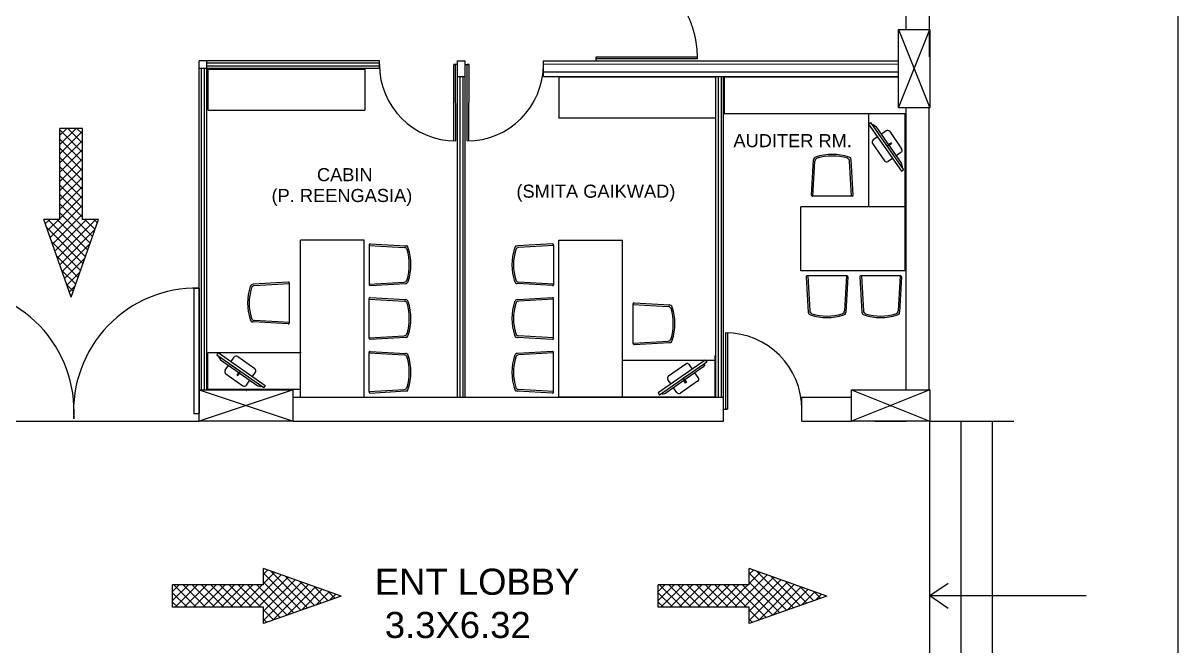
# Model space of a CAD drawing. Extents: x 681461 to 804584, y -183990 to -115925.
# Drawn here: x 692164 to 703228, y -145111 to -139151 of the extents above; entities that cross this region are included whole.
import ezdxf
from ezdxf.enums import TextEntityAlignment as Align

# ---------------------------------------------------------------- set-up
doc = ezdxf.new("R2010")
doc.units = 0
doc.header["$LTSCALE"] = 900
doc.linetypes.add('ACAD_ISO02W100', pattern=[15, 12, -3])
doc.layers.get('0').update_dxf_attribs({"color": 1, "linetype": 'CONTINUOUS'})
for name, color, linetype in [('2', 7, 'CONTINUOUS'), ('COLUMN', 43, 'CONTINUOUS'), ('DOOR', 163, 'CONTINUOUS'), ('ELE', 50, 'CONTINUOUS'), ('TEXT', 2, 'CONTINUOUS'), ('WALL', 1, 'CONTINUOUS')]:
    doc.layers.add(name, color=color, linetype=linetype)
doc.styles.add('ROMANS', font='arial.ttf')

# ---------------------------------------------------------------- blocks, each defined once
blk = doc.blocks.new('*X70')
at = {"layer": 'DOOR', "color": 3, "linetype": 'CONTINUOUS'}
for p, q in [((699121, -144426), (699161, -144385)), ((698981, -144742), (699292, -144432)), ((699070, -144742), (699357, -144455)), ((699121, -144514), (699227, -144409)), ((699121, -144414), (699478, -144771)), ((699121, -144779), (699423, -144478)), ((699192, -144396), (699544, -144748)), ((699329, -144445), (699609, -144725)), ((699465, -144493), (699674, -144702)), ((698250, -144590), (698313, -144526)), ((698250, -144678), (698402, -144526)), ((698250, -144603), (698389, -144742)), ((698261, -144526), (698477, -144742)), ((698274, -144742), (698490, -144526)), ((698350, -144526), (698566, -144742)), ((698362, -144742), (698578, -144526)), ((698438, -144526), (698654, -144742)), ((698451, -144742), (698667, -144526)), ((698526, -144526), (698742, -144742)), ((698539, -144742), (698755, -144526)), ((698615, -144526), (698831, -144742)), ((698628, -144742), (698844, -144526)), ((698703, -144526), (698919, -144742)), ((698716, -144742), (698932, -144526)), ((698792, -144526), (699008, -144742)), ((698804, -144742), (699020, -144526)), ((698880, -144526), (699096, -144742)), ((698893, -144742), (699109, -144526)), ((698968, -144526), (699282, -144840)), ((699057, -144526), (699348, -144817)), ((699121, -144868), (699488, -144501)), ((699121, -144502), (699413, -144794)), ((699212, -144865), (699553, -144524)), ((699348, -144817), (699618, -144547)), ((699485, -144769), (699684, -144570)), ((699602, -144541), (699740, -144679)), ((699622, -144721), (699749, -144593)), ((699738, -144589), (699805, -144656)), ((698250, -144692), (698300, -144742)), ((699758, -144672), (699814, -144616)), ((699121, -144767), (699217, -144863)), ((699121, -144856), (699152, -144886))]:
    blk.add_line(p, q, dxfattribs=at)
blk = doc.blocks.new('*X71')
at = {"layer": 'DOOR', "color": 3, "linetype": 'CONTINUOUS'}
for p, q in [((694467, -144426), (694507, -144385)), ((694327, -144742), (694638, -144432)), ((694416, -144742), (694703, -144455)), ((694467, -144514), (694573, -144409)), ((694467, -144414), (694824, -144771)), ((694467, -144779), (694769, -144478)), ((694538, -144396), (694890, -144748)), ((694675, -144445), (694955, -144725)), ((694811, -144493), (695020, -144702)), ((693596, -144590), (693659, -144526)), ((693596, -144678), (693748, -144526)), ((693596, -144603), (693735, -144742)), ((693607, -144526), (693823, -144742)), ((693620, -144742), (693836, -144526)), ((693696, -144526), (693912, -144742)), ((693708, -144742), (693924, -144526)), ((693784, -144526), (694000, -144742)), ((693797, -144742), (694013, -144526)), ((693872, -144526), (694088, -144742)), ((693885, -144742), (694101, -144526)), ((693961, -144526), (694177, -144742)), ((693974, -144742), (694190, -144526)), ((694049, -144526), (694265, -144742)), ((694062, -144742), (694278, -144526)), ((694138, -144526), (694354, -144742)), ((694150, -144742), (694366, -144526)), ((694226, -144526), (694442, -144742)), ((694239, -144742), (694455, -144526)), ((694314, -144526), (694628, -144840)), ((694403, -144526), (694694, -144817)), ((694467, -144868), (694834, -144501)), ((694467, -144502), (694759, -144794)), ((694558, -144865), (694899, -144524)), ((694694, -144817), (694964, -144547)), ((694831, -144769), (695030, -144570)), ((694948, -144541), (695086, -144679)), ((694968, -144721), (695095, -144593)), ((695084, -144589), (695151, -144656)), ((693596, -144692), (693646, -144742)), ((695104, -144672), (695160, -144616)), ((694467, -144767), (694563, -144863)), ((694467, -144856), (694498, -144886))]:
    blk.add_line(p, q, dxfattribs=at)
blk = doc.blocks.new('*X77')
at = {"layer": 'DOOR', "color": 3, "linetype": 'CONTINUOUS'}
for p, q in [((692516, -140224), (692583, -140158)), ((692516, -140312), (692671, -140158)), ((692732, -140388), (692516, -140172)), ((692732, -140300), (692591, -140158)), ((692732, -140211), (692679, -140158)), ((692516, -140401), (692732, -140185)), ((692732, -140476), (692516, -140260)), ((692516, -140489), (692732, -140273)), ((692732, -140565), (692516, -140349)), ((692516, -140578), (692732, -140362)), ((692732, -140653), (692516, -140437)), ((692516, -140666), (692732, -140450)), ((692732, -140742), (692516, -140526)), ((692516, -140754), (692732, -140538)), ((692732, -140830), (692516, -140614)), ((692516, -140843), (692732, -140627)), ((692732, -140918), (692516, -140702)), ((692516, -140931), (692732, -140715)), ((692732, -141007), (692516, -140791)), ((692516, -141020), (692732, -140804)), ((692423, -141202), (692732, -140892)), ((692830, -141192), (692516, -140879)), ((692376, -141071), (692419, -141029)), ((692399, -141137), (692507, -141029)), ((692761, -141388), (692401, -141029)), ((692446, -141267), (692732, -140980)), ((692469, -141333), (692772, -141029)), ((692784, -141323), (692490, -141029)), ((692492, -141398), (692861, -141029)), ((692807, -141258), (692516, -140967)), ((692853, -141127), (692755, -141029)), ((692876, -141062), (692843, -141029)), ((692738, -141454), (692388, -141104)), ((692515, -141463), (692854, -141124)), ((692715, -141519), (692436, -141241)), ((692538, -141529), (692806, -141261)), ((692691, -141584), (692484, -141377)), ((692561, -141594), (692757, -141397)), ((692668, -141650), (692533, -141514)), ((692584, -141659), (692709, -141534)), ((692645, -141715), (692581, -141651)), ((692607, -141724), (692661, -141670))]:
    blk.add_line(p, q, dxfattribs=at)

msp = doc.modelspace()

# ---------------------------------------------------------------- linework, layer by layer
at = {"color": 1, "linetype": 'CONTINUOUS'}
for p, q in [((698797.737, -139665.631), (698797.737, -140061.774)), ((698879.289, -139665.671), (700545.669, -139665.671)), ((698879.289, -139665.671), (698879.289, -140015.455)), ((698879.289, -140015.455), (700620.044, -140015.455)), ((700266.364, -140910.455), (700266.364, -140018.457)), ((700616.147, -140018.457), (700266.364, -140018.457)), ((700616.147, -141520.455), (700616.147, -140018.457)), ((699716.771, -140797.341), (699735.94, -140460.367)), ((699731.194, -140807.909), (699750.329, -140471.53)), ((700101.146, -140807.909), (700082.011, -140471.53)), ((700115.569, -140797.341), (700096.4, -140460.367)), ((700105.585, -140807.909), (699726.755, -140807.909)), ((700616.364, -140910.455), (699616.147, -140910.455)), ((699616.147, -141520.455), (699616.147, -140910.455)), ((694820.739, -142727.216), (694820.739, -141227.375)), ((695430.739, -141227.375), (694820.739, -141227.375)), ((695430.739, -142727), (695430.739, -141227.375)), ((695479.294, -141273.616), (695479.294, -141652.446)), ((695479.294, -141278.056), (695815.673, -141297.191)), ((695489.862, -141263.632), (695826.836, -141282.801)), ((697236.617, -141264.509), (696899.643, -141283.678)), ((697247.185, -141278.933), (696910.806, -141298.068)), ((697247.185, -141274.493), (697247.185, -141653.323)), ((697295.739, -142727.877), (697295.739, -141228.252)), ((697295.739, -141228.252), (697905.739, -141228.252)), ((697905.739, -142728.093), (697905.739, -141228.252)), ((700616.147, -141520.455), (699616.147, -141520.455)), ((699667.044, -141579.577), (699686.213, -141916.551)), ((700055.858, -141569.009), (699677.028, -141569.009)), ((699681.467, -141569.009), (699700.602, -141905.388)), ((700051.419, -141569.009), (700032.284, -141905.388)), ((700065.842, -141579.577), (700046.673, -141916.551)), ((700181.309, -141579.577), (700200.477, -141916.551)), ((700570.122, -141569.009), (700191.292, -141569.009)), ((700195.732, -141569.009), (700214.867, -141905.388)), ((700565.683, -141569.009), (700546.548, -141905.388)), ((700580.106, -141579.577), (700560.937, -141916.551)), ((694704.493, -141630.94), (694367.519, -141650.109)), ((694715.061, -141645.363), (694378.683, -141664.498)), ((694715.061, -142019.754), (694715.061, -141640.924)), ((695479.294, -141648.007), (695815.673, -141628.872)), ((695489.862, -141662.43), (695826.836, -141643.261)), ((697236.617, -141663.307), (696899.643, -141644.138)), ((697247.185, -141648.884), (696910.806, -141629.749)), ((695479.294, -142166.711), (695479.294, -141787.881)), ((695479.294, -141792.32), (695815.673, -141811.455)), ((695489.862, -141777.897), (695826.836, -141797.066)), ((697236.617, -141778.774), (696899.643, -141797.943)), ((697247.185, -141793.197), (696910.806, -141812.332)), ((697247.185, -142167.588), (697247.185, -141788.758)), ((698008.285, -142217.275), (698008.285, -141838.445)), ((698018.853, -141828.461), (698355.827, -141847.63)), ((698008.285, -141842.884), (698344.664, -141862.019)), ((694704.493, -142029.738), (694367.519, -142010.569)), ((694715.061, -142015.315), (694378.683, -141996.18)), ((695479.294, -142162.271), (695815.673, -142143.136)), ((695489.862, -142176.695), (695826.836, -142157.526)), ((697236.617, -142177.572), (696899.643, -142158.403)), ((697247.185, -142163.148), (696910.806, -142144.013)), ((698008.285, -142212.876), (698344.664, -142193.741)), ((698018.853, -142227.299), (698355.827, -142208.13)), ((694826.739, -142307.216), (693934.742, -142307.216)), ((693934.742, -142657), (693934.742, -142307.216)), ((695479.294, -142680.975), (695479.294, -142302.145)), ((695479.294, -142306.584), (695815.673, -142325.719)), ((695489.862, -142292.161), (695826.836, -142311.33)), ((697236.617, -142293.038), (696899.643, -142312.207)), ((697247.185, -142307.461), (696910.806, -142326.596)), ((697247.185, -142681.852), (697247.185, -142303.022)), ((697905.739, -142378.093), (698797.737, -142378.093)), ((694820.739, -142657), (693934.742, -142657)), ((695479.294, -142676.536), (695815.673, -142657.401)), ((695489.862, -142690.959), (695826.836, -142671.79)), ((697236.617, -142691.836), (696899.643, -142672.667)), ((697247.185, -142677.413), (696910.806, -142658.278)), ((697295.739, -142727.877), (698797.737, -142727.877))]:
    msp.add_line(p, q, dxfattribs=at)
for centre, radius, start, end in [((699765.892, -140462.071), 30, 108.267756, 176.7442165), ((699780.281, -140473.234), 30, 107.0136264, 176.7442165), ((699916.17, -140917.33), 509.421, 71.732244, 108.267756), ((699916.17, -140917.33), 494.421, 72.9863736, 107.0136264), ((700052.059, -140473.234), 30, 3.2557835, 72.9863736), ((700066.448, -140462.071), 30, 3.2557835, 71.732244), ((700085.655, -140447.547), 10, 3.2557835, 70.161989), ((699726.755, -140797.909), 10, 176.7442165, 270), ((700105.585, -140797.909), 10, 270, 3.2557835), ((695489.294, -141273.616), 10, 86.7442165, 180), ((695825.132, -141312.753), 30, 18.267756, 86.7442165), ((695839.657, -141293.547), 10, 19.838011, 86.7442165), ((696901.346, -141313.63), 30, 93.2557835, 161.732244), ((696886.822, -141294.424), 10, 93.2557835, 160.161989), ((697237.185, -141274.493), 10, 0, 93.2557835), ((695813.969, -141327.142), 30, 17.0136264, 86.7442165), ((695369.873, -141463.031), 494.421, 342.9863736, 17.0136264), ((695369.873, -141463.031), 509.421, 341.732244, 18.267756), ((697356.606, -141463.908), 509.421, 161.732244, 198.267756), ((697356.606, -141463.908), 494.421, 162.9863736, 197.0136264), ((696912.51, -141328.019), 30, 93.2557835, 162.9863736), ((695813.969, -141598.92), 30, 273.2557835, 342.9863736), ((696912.51, -141599.797), 30, 197.0136264, 266.7442165), ((699677.028, -141579.009), 10, 90, 183.2557835), ((700055.858, -141579.009), 10, 356.7442165, 90), ((700191.292, -141579.009), 10, 90, 183.2557835), ((700570.122, -141579.009), 10, 356.7442165, 90), ((694824.482, -141830.339), 509.421, 161.732244, 198.267756), ((694824.482, -141830.339), 494.421, 162.9863736, 197.0136264), ((694369.223, -141680.06), 30, 93.2557835, 161.732244), ((694380.386, -141694.45), 30, 93.2557835, 162.9863736), ((694705.061, -141640.924), 10, 0, 93.2557835), ((695489.294, -141652.446), 10, 180, 273.2557835), ((695825.132, -141613.31), 30, 273.2557835, 341.732244), ((696901.346, -141614.187), 30, 198.267756, 266.7442165), ((697237.185, -141653.323), 10, 266.7442165, 0), ((695489.294, -141787.881), 10, 86.7442165, 180), ((695813.969, -141841.407), 30, 17.0136264, 86.7442165), ((695825.132, -141827.017), 30, 18.267756, 86.7442165), ((695369.873, -141977.296), 494.421, 342.9863736, 17.0136264), ((695369.873, -141977.296), 509.421, 341.732244, 18.267756), ((697356.606, -141978.173), 509.421, 161.732244, 198.267756), ((697356.606, -141978.173), 494.421, 162.9863736, 197.0136264), ((696901.346, -141827.894), 30, 93.2557835, 161.732244), ((696912.51, -141842.284), 30, 93.2557835, 162.9863736), ((697237.185, -141788.758), 10, 0, 93.2557835), ((698018.285, -141838.445), 10, 86.7442165, 180), ((698342.96, -141892.011), 30, 17.0136264, 86.7442165), ((698354.123, -141877.582), 30, 18.267756, 86.7442165), ((697898.864, -142027.9), 494.421, 342.9863736, 17.0136264), ((697898.864, -142027.9), 509.421, 341.732244, 18.267756), ((699716.165, -141914.848), 30, 183.2557835, 251.732244), ((699730.554, -141903.684), 30, 183.2557835, 252.9863736), ((699866.443, -141459.589), 509.421, 251.732244, 288.267756), ((699866.443, -141459.589), 494.421, 252.9863736, 287.0136264), ((700002.332, -141903.684), 30, 287.0136264, 356.7442165), ((700016.721, -141914.848), 30, 288.267756, 356.7442165), ((700035.927, -141929.372), 10, 289.838011, 356.7442165), ((700230.429, -141914.848), 30, 183.2557835, 251.732244), ((700244.818, -141903.684), 30, 183.2557835, 252.9863736), ((700380.707, -141459.589), 509.421, 251.732244, 288.267756), ((700380.707, -141459.589), 494.421, 252.9863736, 287.0136264), ((700516.597, -141903.684), 30, 287.0136264, 356.7442165), ((700530.986, -141914.848), 30, 288.267756, 356.7442165), ((700550.192, -141929.372), 10, 289.838011, 356.7442165), ((694369.223, -141980.617), 30, 198.267756, 266.7442165), ((694354.699, -141999.823), 10, 199.838011, 266.7442165), ((694380.386, -141966.228), 30, 197.0136264, 266.7442165), ((694705.061, -142019.754), 10, 266.7442165, 0), ((695489.294, -142166.711), 10, 180, 273.2557835), ((695813.969, -142113.185), 30, 273.2557835, 342.9863736), ((695825.132, -142127.574), 30, 273.2557835, 341.732244), ((695839.657, -142146.78), 10, 273.2557835, 340.161989), ((696901.346, -142128.451), 30, 198.267756, 266.7442165), ((696886.822, -142147.657), 10, 199.838011, 266.7442165), ((696912.51, -142114.062), 30, 197.0136264, 266.7442165), ((697237.185, -142167.588), 10, 266.7442165, 0), ((698342.96, -142163.789), 30, 273.2557835, 342.9863736), ((698018.285, -142217.315), 10, 180, 273.2557835), ((698354.123, -142178.178), 30, 273.2557835, 341.732244), ((698368.647, -142197.384), 10, 273.2557835, 340.161989), ((695489.294, -142302.145), 10, 86.7442165, 180), ((695813.969, -142355.671), 30, 17.0136264, 86.7442165), ((695825.132, -142341.282), 30, 18.267756, 86.7442165), ((695369.873, -142491.56), 494.421, 342.9863736, 17.0136264), ((695369.873, -142491.56), 509.421, 341.732244, 18.267756), ((697356.606, -142492.437), 509.421, 161.732244, 198.267756), ((697356.606, -142492.437), 494.421, 162.9863736, 197.0136264), ((696901.346, -142342.159), 30, 93.2557835, 161.732244), ((696912.51, -142356.548), 30, 93.2557835, 162.9863736), ((697237.185, -142303.022), 10, 0, 93.2557835), ((695489.294, -142680.975), 10, 180, 273.2557835), ((695813.969, -142627.449), 30, 273.2557835, 342.9863736), ((695825.132, -142641.838), 30, 273.2557835, 341.732244), ((695839.657, -142661.045), 10, 273.2557835, 340.161989), ((696901.346, -142642.715), 30, 198.267756, 266.7442165), ((696886.822, -142661.922), 10, 199.838011, 266.7442165), ((696912.51, -142628.326), 30, 197.0136264, 266.7442165), ((697237.185, -142681.852), 10, 266.7442165, 0)]:
    msp.add_arc(centre, radius, start, end, dxfattribs=at)
at = {"layer": '2', "color": 30, "linetype": 'CONTINUOUS'}
for p, q in [((700263.999, -140117.104), (700284.333, -140102.935)), ((700263.999, -140117.104), (700578.448, -140568.349)), ((700284.333, -140102.935), (700598.782, -140554.179)), ((700308.633, -140121.542), (700301.004, -140126.858)), ((700308.633, -140121.542), (700332.934, -140140.149)), ((700332.934, -140140.149), (700580.699, -140495.699)), ((700349.758, -140240.171), (700308.558, -140268.881)), ((700370.092, -140226.002), (700441.557, -140328.557)), ((700431.625, -140183.122), (700385.351, -140215.368)), ((700466.429, -140189.34), (700580.774, -140353.429)), ((700302.34, -140303.685), (700416.686, -140467.774)), ((700441.557, -140328.557), (700485.14, -140298.187)), ((700574.556, -140388.233), (700528.282, -140420.479)), ((700492.689, -140445.282), (700451.49, -140473.992)), ((700589.741, -140524.939), (700580.699, -140495.699)), ((700578.448, -140568.349), (700598.782, -140554.179)), ((700589.741, -140524.939), (700582.111, -140530.256)), ((694033.389, -142304.852), (694019.22, -142325.185)), ((694019.22, -142325.185), (694470.464, -142639.635)), ((694033.389, -142304.852), (694484.634, -142619.301)), ((694037.827, -142349.486), (694043.143, -142341.856)), ((694037.827, -142349.486), (694056.433, -142373.787)), ((694056.433, -142373.787), (694411.984, -142621.552)), ((694156.456, -142390.611), (694185.166, -142349.411)), ((694219.97, -142343.193), (694384.059, -142457.538)), ((698699.09, -142375.729), (698247.845, -142690.178)), ((698699.09, -142375.729), (698713.259, -142396.062)), ((694099.407, -142472.478), (694131.653, -142426.204)), ((694142.286, -142410.944), (694244.842, -142482.41)), ((694244.842, -142482.41), (694214.472, -142525.992)), ((694361.567, -142533.542), (694390.277, -142492.343)), ((698713.259, -142396.062), (698262.015, -142710.512)), ((698676.046, -142444.664), (698320.495, -142692.429)), ((698512.509, -142414.07), (698348.42, -142528.415)), ((698590.192, -142481.821), (698487.637, -142553.287)), ((698576.023, -142461.488), (698547.313, -142420.288)), ((698633.072, -142543.355), (698600.826, -142497.081)), ((698694.652, -142420.363), (698676.046, -142444.664)), ((698694.652, -142420.363), (698689.336, -142412.733)), ((694105.625, -142507.282), (694269.714, -142621.627)), ((694304.518, -142615.409), (694336.764, -142569.135)), ((698370.912, -142604.419), (698342.202, -142563.219)), ((698626.854, -142578.159), (698462.765, -142692.504)), ((698487.637, -142553.287), (698518.007, -142596.869)), ((694441.224, -142630.593), (694411.984, -142621.552)), ((694441.224, -142630.593), (694446.541, -142622.964)), ((694484.634, -142619.301), (694470.464, -142639.635)), ((698247.845, -142690.178), (698262.015, -142710.512)), ((698291.255, -142701.47), (698285.938, -142693.841)), ((698291.255, -142701.47), (698320.495, -142692.429)), ((698427.961, -142686.286), (698395.715, -142640.012))]:
    msp.add_line(p, q, dxfattribs=at)
for points in [[(700478.27, -140296.807), (700483.996, -140305.024), (700459.65, -140321.99), (700453.924, -140313.773)], [(694213.092, -142519.123), (694221.309, -142524.849), (694238.275, -142500.503), (694230.058, -142494.777)], [(698519.387, -142590), (698511.17, -142595.726), (698494.204, -142571.38), (698502.421, -142565.654)]]:
    msp.add_lwpolyline(points, close=True, dxfattribs=at)
for centre, start, end in [((700445.918, -140203.633), 34.8706824, 124.8706824), ((700322.851, -140289.392), 124.8706824, 214.8706824), ((700560.263, -140367.722), 304.8706824, 34.8706824), ((700437.197, -140453.481), 214.8706824, 304.8706824), ((694205.677, -142363.704), 55.1293176, 145.1293176), ((694119.918, -142486.771), 145.1293176, 235.1293176), ((694369.766, -142478.049), 325.1293176, 55.1293176), ((698526.802, -142434.581), 34.8706824, 124.8706824), ((694284.007, -142601.116), 235.1293176, 325.1293176), ((698362.713, -142548.926), 124.8706824, 214.8706824), ((698612.561, -142557.648), 304.8706824, 34.8706824), ((698448.472, -142671.993), 214.8706824, 304.8706824)]:
    msp.add_arc(centre, 25, start, end, dxfattribs=at)
at = {"layer": 'COLUMN'}
for p, q in [((700550.114, -139961.149), (700850.114, -139211.149)), ((700550.114, -139211.149), (700850.114, -139961.149)), ((700550.114, -139961.149), (700550.114, -139211.149)), ((700550.114, -139211.149), (700850.114, -139211.149)), ((700850.114, -139211.149), (700850.114, -139961.149)), ((700850.114, -139961.149), (700550.114, -139961.149)), ((693850.114, -142961.774), (693850.114, -142661.774)), ((693850.114, -142661.774), (694750.114, -142661.774)), ((694750.114, -142661.774), (693850.114, -142961.774)), ((693850.114, -142661.774), (694750.114, -142961.774)), ((694304.239, -142666.562), (694307.989, -142666.562)), ((694750.114, -142961.774), (694750.114, -142661.774)), ((700100.114, -142961.774), (700100.114, -142661.774)), ((700100.114, -142661.774), (700850.114, -142661.774)), ((700850.114, -142661.774), (700100.114, -142961.774)), ((700100.114, -142661.774), (700850.114, -142961.774)), ((700850.114, -142661.774), (700850.114, -142961.774)), ((693849.489, -142812.399), (693850.114, -142812.399)), ((693850.114, -142961.774), (693850.114, -142811.774)), ((700473.552, -142812.399), (700476.677, -142812.399)), ((694750.114, -142961.774), (693850.114, -142961.774)), ((700850.114, -142961.774), (700100.114, -142961.774)), ((700325.114, -142961.774), (700625.114, -142961.774))]:
    msp.add_line(p, q, dxfattribs=at)
at = {"layer": 'DOOR', "color": 222, "linetype": 'BYBLOCK'}
for p, q in [((693850.739, -142661.774), (693850.739, -139511.774)), ((695577.102, -139511.774), (693850.739, -139511.774)), ((693925.739, -139586.774), (693925.739, -139511.774)), ((695577.102, -139586.774), (695577.102, -139511.774)), ((696325.739, -139661.774), (696325.739, -139511.774)), ((696325.739, -139511.774), (696400.739, -139511.774)), ((696400.739, -139661.774), (696400.739, -139511.774)), ((697149.377, -139661.774), (697149.377, -139511.774)), ((693925.739, -139586.774), (693850.739, -139586.774)), ((693873.239, -142661.774), (693873.239, -139586.774)), ((693903.239, -142661.774), (693903.239, -139586.774)), ((695577.102, -139534.274), (693925.739, -139534.274)), ((695577.102, -139564.274), (693925.739, -139564.274)), ((693928.742, -139590.671), (693925.739, -139586.774)), ((693925.739, -142661.774), (693925.739, -139586.774)), ((695577.102, -139586.774), (693925.739, -139586.774)), ((693937.087, -139985), (693937.087, -139590)), ((696325.739, -139546.817), (696290.787, -139546.855)), ((696400.739, -139546.817), (696435.692, -139546.855)), ((696325.739, -142731.734), (696325.739, -139661.774)), ((696348.239, -139661.774), (696348.239, -142731.734)), ((696378.239, -139661.774), (696378.239, -142731.734)), ((696400.739, -142731.734), (696400.739, -139661.774)), ((698800.739, -142731.774), (698800.739, -139661.774)), ((698823.239, -139661.774), (698823.239, -142731.734)), ((698853.239, -139661.774), (698853.239, -142731.734)), ((698875.739, -142731.774), (698875.739, -139661.774)), ((700616.147, -140018.457), (700620.044, -140015.455)), ((698875.739, -142846.814), (698910.692, -142846.814))]:
    msp.add_line(p, q, dxfattribs=at)
at = {"layer": 'DOOR', "color": 7}
for p, q in [((700624.489, -142661.149), (700624.489, -139961.149)), ((700846.36, -142661.149), (700846.36, -139961.149)), ((700849.489, -142474.524), (700849.489, -142474.274)), ((694750.114, -142731.774), (697261.878, -142731.774)), ((697261.878, -142731.774), (698875.739, -142731.774)), ((698875.739, -142961.774), (698875.739, -142731.774)), ((699624.378, -142731.774), (700100.114, -142731.774)), ((694750.114, -142961.774), (697263.239, -142961.774)), ((697263.239, -142961.774), (698875.739, -142961.774)), ((699624.378, -142961.774), (700100.114, -142961.774))]:
    msp.add_line(p, q, dxfattribs=at)
at = {"layer": 'DOOR', "color": 3, "linetype": 'BYBLOCK'}
for p, q in [((692516.49, -141029), (692516.49, -140158)), ((692732.49, -140158), (692516.49, -140158)), ((692732.49, -141029), (692732.49, -140158)), ((692624.49, -141774), (692361.49, -141029)), ((692516.49, -141029), (692361.49, -141029)), ((692624.49, -141774), (692887.49, -141029)), ((692887.49, -141029), (692732.49, -141029)), ((695212, -144634.274), (694467, -144371.274)), ((694467, -144526.274), (694467, -144371.274)), ((699866, -144634.274), (699121, -144371.274)), ((699121, -144526.274), (699121, -144371.274)), ((694467, -144526.274), (693596, -144526.274)), ((693596, -144742.274), (693596, -144526.274)), ((699121, -144526.274), (698250, -144526.274)), ((698250, -144742.274), (698250, -144526.274)), ((695212, -144634.274), (694467, -144897.274)), ((699866, -144634.274), (699121, -144897.274)), ((694467, -144742.274), (693596, -144742.274)), ((694467, -144897.274), (694467, -144742.274)), ((699121, -144742.274), (698250, -144742.274)), ((699121, -144897.274), (699121, -144742.274))]:
    msp.add_line(p, q, dxfattribs=at)
at = {"layer": 'DOOR', "color": 4, "linetype": 'BYBLOCK'}
msp.add_line((700850.114, -142961.774), (701655.572, -142961.774), dxfattribs=at)
at = {"layer": 'DOOR', "color": 222, "linetype": 'BYBLOCK'}
msp.add_lwpolyline([(681460.991, -120785.896), (703227.991, -120785.896), (703227.991, -183989.95), (681460.991, -183989.95)], close=True, dxfattribs=at)
at = {"layer": 'ELE'}
for p, q in [((698624.759, -139476.176), (697651.245, -139476.176)), ((698624.806, -139491.545), (697653.281, -139491.545)), ((693799.489, -141686.774), (693849.489, -141686.774)), ((693799.489, -142886.774), (693849.489, -142886.774)), ((700850.114, -146306.774), (700850.114, -142961.774)), ((701150.114, -146306.774), (701150.114, -142961.774)), ((701450.114, -146306.774), (701450.114, -142961.774)), ((700850.114, -144630.524), (701025.661, -144511.173)), ((700850.114, -144630.524), (702350.114, -144630.524)), ((700850.114, -144630.524), (701025.661, -144749.875))]:
    msp.add_line(p, q, dxfattribs=at)
at = {"layer": 'ELE', "color": 5}
for p, q in [((697651.245, -139476.176), (697651.245, -139511.774)), ((698624.759, -139476.176), (697651.245, -139476.176)), ((697651.245, -139476.176), (697651.245, -139511.774)), ((698624.806, -139491.545), (697653.281, -139491.545)), ((696290.256, -139546.856), (696308.263, -139546.836)), ((696291.051, -140277.796), (696290.256, -139546.856)), ((696309.058, -140277.998), (696308.263, -139546.836)), ((696417.421, -140277.998), (696418.216, -139546.836)), ((696436.222, -139546.856), (696418.216, -139546.836)), ((696435.428, -140277.796), (696436.222, -139546.856)), ((700550.114, -139545.714), (697149.377, -139544.449)), ((700550.114, -139620.714), (697149.377, -139619.449)), ((698893.216, -142115.652), (698893.216, -142846.814)), ((698911.222, -142115.873), (698911.222, -142846.814)), ((698911.222, -142846.814), (698893.216, -142846.814))]:
    msp.add_line(p, q, dxfattribs=at)
at = {"layer": 'ELE', "linetype": 'ACAD_ISO02W100'}
msp.add_arc((697674.489, -139486.774), 950.329, 359.7123551, 88.4925642, dxfattribs=at)
at = {"layer": 'ELE', "color": 5}
for centre, start, end in [((696308.263, -139546.836), 180.0622485, 270.0622485), ((696418.216, -139546.836), 269.9377515, 359.9377515), ((698893.216, -142846.814), 0, 90)]:
    msp.add_arc(centre, 731.162, start, end, dxfattribs=at)
at = {"layer": 'WALL'}
for p, q in [((700624.489, -139211.149), (700624.489, -139024.274)), ((700849.489, -139474.274), (700849.489, -139024.274)), ((697149.377, -139511.774), (700550.114, -139511.774)), ((697149.377, -139511.774), (700550.114, -139511.774)), ((693937.087, -139590), (695437.087, -139590)), ((695437.087, -139590), (695437.087, -139985)), ((696325.739, -139661.774), (696400.739, -139661.774)), ((697149.377, -139661.774), (700550.114, -139661.774)), ((697149.377, -139661.774), (700550.114, -139661.774)), ((698795.739, -139666.774), (697295.739, -139666.774)), ((697295.739, -139666.774), (697295.739, -140061.774)), ((698800.739, -142731.774), (698800.739, -139661.734)), ((693937.087, -139985), (695437.087, -139985)), ((698797.737, -140061.774), (697295.739, -140061.774)), ((698795.739, -142726.734), (698795.739, -142331.734)), ((699624.378, -142961.774), (699624.378, -142731.774))]:
    msp.add_line(p, q, dxfattribs=at)
at = {"layer": 'WALL', "color": 1}
for p, q in [((693799.489, -141686.774), (693799.489, -142886.774)), ((693849.489, -141686.774), (693849.489, -142886.774)), ((691449.489, -142961.774), (693849.489, -142961.774))]:
    msp.add_line(p, q, dxfattribs=at)
for centre, start, end in [((691474.489, -142863.774), 356.4449166, 91.2168047), ((693824.489, -142863.774), 88.7831953, 183.5550834)]:
    msp.add_arc(centre, 1177.265, start, end, dxfattribs=at)

# ---------------------------------------------------------------- block references
at = {"layer": 'DOOR', "color": 3, "linetype": 'BYBLOCK'}
for name in ['*X77', '*X71', '*X70']:
    msp.add_blockref(name, (0, 0), dxfattribs=at)

# ---------------------------------------------------------------- texts
at = {"layer": 'TEXT', "color": 7, "style": 'ROMANS'}
msp.add_text('AUDITER RM.', height=125, dxfattribs=at).set_placement((698969.376, -140338.143))
for s, p in [(' CABIN', (695221.793, -140601.117)), ('(P. REENGASIA)', (695218.457, -140816.133)), ('(SMITA GAIKWAD)', (697651.985, -140774.864))]:
    msp.add_text(s, height=125, dxfattribs=at).set_placement(p, align=Align.MIDDLE)
at = {"layer": 'TEXT', "color": 0, "style": 'ROMANS'}
for s, p in [('ENT LOBBY', (695533.595, -144622.192)), ('3.3X6.32', (695629.419, -145036.014))]:
    msp.add_text(s, height=250, dxfattribs=at).set_placement(p)

doc.saveas('drawing.dxf')
